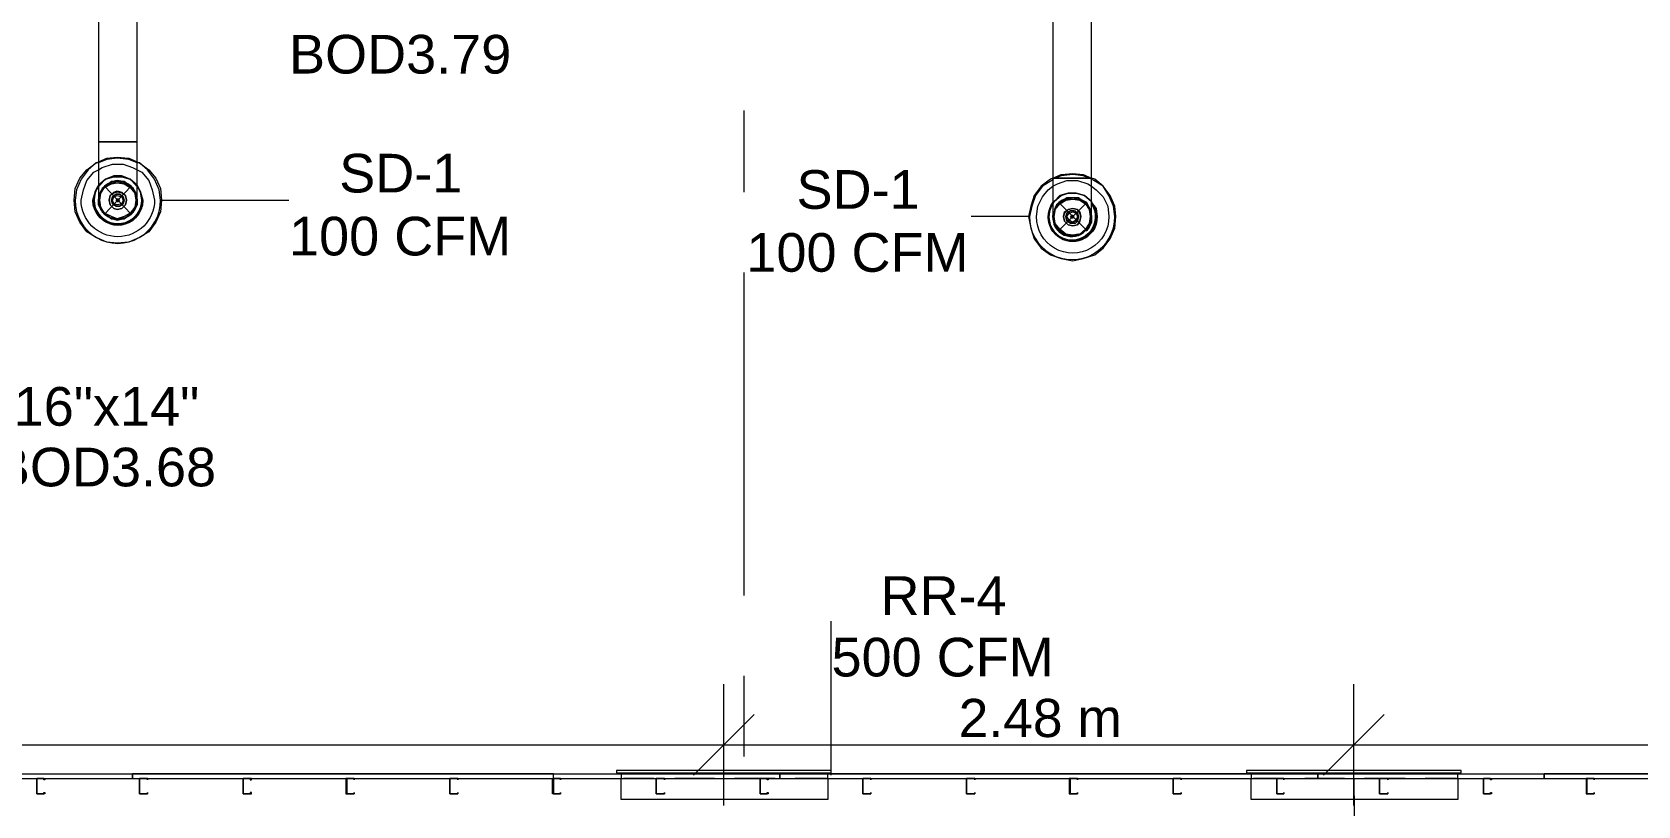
# Model space of a CAD drawing. Header units: metres. Extents: x -2 to 207, y -8 to 52.
# Drawn here: x 28.02 to 34.32, y 34.3 to 37.34 of the extents above; entities that cross this region are included whole.
import ezdxf

# ---------------------------------------------------------------- set-up
doc = ezdxf.new("R2010")
doc.units = ezdxf.units.M
doc.layers.add('HVAC - Ductos', color=5, linetype='Continuous', lineweight=0)
doc.layers.add('PDF_Text', color=7, linetype='Continuous', lineweight=0)
doc.layers.add('PDF_Geometry', color=7, linetype='Continuous', lineweight=0, true_color=0xaaaaaa)
doc.styles.add('PDF Helvetica', font='')
doc.styles.get('PDF Helvetica').set_extended_font_data('Helvetica')

msp = doc.modelspace()

# ---------------------------------------------------------------- linework, layer by layer
at = {"layer": 'HVAC - Ductos', "lineweight": 0}
for points in [[(28.2776, 38.2086), (28.2776, 36.912), (28.2868, 36.912), (28.3005, 36.912), (28.3142, 36.912), (28.3326, 36.912), (28.3509, 36.912), (28.3738, 36.912), (28.3921, 36.912), (28.4059, 36.912), (28.4196, 36.912), (28.4288, 36.912), (28.4288, 38.2086)], [(32.0254, 38.1857), (32.0254, 36.7699), (32.0163, 36.7654), (31.9796, 36.7379), (31.9521, 36.7013), (31.9383, 36.66), (31.9292, 36.6188), (31.9383, 36.573), (31.9521, 36.5317), (31.9796, 36.495), (32.0163, 36.4676), (32.0575, 36.4538), (32.1033, 36.4446), (32.1446, 36.4538), (32.1904, 36.4676), (32.2224, 36.495), (32.2499, 36.5317), (32.2682, 36.573), (32.2728, 36.6188), (32.2682, 36.66), (32.2499, 36.7013), (32.2224, 36.7379), (32.1904, 36.7654), (32.1766, 36.7699), (32.1766, 38.1857)], [(28.4288, 36.6829), (28.4288, 36.6875), (28.4288, 36.7059), (28.4288, 36.7379), (28.4288, 36.7791), (28.4288, 36.8249), (28.4288, 36.8753), (28.4288, 36.912), (28.4196, 36.912), (28.4059, 36.912), (28.3921, 36.912), (28.3738, 36.912), (28.3509, 36.912), (28.3326, 36.912), (28.3142, 36.912), (28.3005, 36.912), (28.2868, 36.912), (28.2776, 36.912), (28.2776, 36.857), (28.2776, 36.8066), (28.2776, 36.7608), (28.2776, 36.7241), (28.2776, 36.7013), (28.2776, 36.6875), (28.2776, 36.6829), (28.2776, 36.6875), (28.2776, 36.6829), (28.2776, 36.6646), (28.2868, 36.6463), (28.3005, 36.6279), (28.3142, 36.6188), (28.3326, 36.6096), (28.3509, 36.605), (28.3738, 36.6096), (28.3921, 36.6188), (28.4059, 36.6279), (28.4196, 36.6463), (28.4288, 36.6646), (28.4288, 36.6829), (28.4288, 36.6875), (28.4288, 36.6829), (28.4288, 36.6646), (28.4196, 36.6463), (28.4059, 36.6279), (28.3921, 36.6188), (28.3738, 36.6096), (28.3509, 36.605), (28.3326, 36.6096), (28.3142, 36.6188), (28.3005, 36.6279), (28.2868, 36.6463), (28.2776, 36.6646), (28.2776, 36.6829)], [(28.4288, 36.8341), (28.4379, 36.8295), (28.4746, 36.8021), (28.5021, 36.7699), (28.5204, 36.7287), (28.525, 36.6829), (28.5204, 36.6371), (28.5021, 36.5959), (28.4746, 36.5592), (28.4379, 36.5363), (28.3967, 36.518), (28.3509, 36.5134), (28.3097, 36.518), (28.2684, 36.5363), (28.2318, 36.5592), (28.2043, 36.5959), (28.186, 36.6371), (28.1814, 36.6829), (28.186, 36.7287), (28.2043, 36.7699), (28.2318, 36.8021), (28.2684, 36.8295), (28.2776, 36.8341)], [(28.2776, 36.8341), (28.3097, 36.8479), (28.3509, 36.8524), (28.3967, 36.8479), (28.4288, 36.8341)], [(28.4288, 36.8295), (28.3967, 36.8433), (28.3509, 36.8479), (28.3097, 36.8433), (28.2776, 36.8295)], [(28.2776, 36.8021), (28.2914, 36.8112), (28.3326, 36.8249), (28.3738, 36.8249), (28.4105, 36.8112), (28.4288, 36.8021)], [(32.0254, 36.7699), (32.0575, 36.7837), (32.1033, 36.7883), (32.1446, 36.7837), (32.1766, 36.7699)], [(32.1766, 36.7654), (32.1446, 36.7791), (32.1033, 36.7837), (32.0575, 36.7791), (32.0254, 36.7654)], [(32.0254, 36.7699), (32.03, 36.7699), (32.0346, 36.7699), (32.0483, 36.7699), (32.0621, 36.7699), (32.085, 36.7699), (32.1033, 36.7699), (32.1216, 36.7699), (32.14, 36.7699), (32.1583, 36.7699), (32.1674, 36.7699), (32.1766, 36.7699)], [(28.4288, 36.6875), (28.4288, 36.7013), (28.4196, 36.7195), (28.4059, 36.7379), (28.3921, 36.7471), (28.3738, 36.7562), (28.3509, 36.7608), (28.3326, 36.7562), (28.3142, 36.7471), (28.3005, 36.7379), (28.2868, 36.7195), (28.2776, 36.7013), (28.2776, 36.6875)], [(28.4288, 36.6829), (28.4242, 36.6646), (28.4151, 36.6463), (28.4059, 36.6325), (28.3921, 36.6188), (28.3738, 36.6096), (28.3509, 36.6096), (28.3326, 36.6096), (28.3142, 36.6188), (28.3005, 36.6325), (28.2914, 36.6463), (28.2822, 36.6646), (28.2776, 36.6829), (28.2822, 36.7013), (28.2914, 36.7195), (28.3005, 36.7333), (28.3142, 36.7471), (28.3326, 36.7517), (28.3509, 36.7562), (28.3784, 36.7517), (28.383, 36.7517)], [(28.2822, 36.6554), (28.2776, 36.6829), (28.2822, 36.7059)], [(28.2822, 36.7104), (28.2868, 36.715), (28.3005, 36.7333), (28.3234, 36.7471)], [(28.3234, 36.7517), (28.328, 36.7517), (28.3509, 36.7562), (28.3738, 36.7517), (28.3921, 36.7471), (28.4059, 36.7333), (28.4151, 36.7195), (28.4242, 36.7013), (28.4288, 36.6829), (28.4196, 36.6554)], [(28.383, 36.7471), (28.4059, 36.7333), (28.4196, 36.715), (28.4242, 36.7104)], [(28.4196, 36.7059), (28.4242, 36.6829)], [(32.0254, 36.7379), (32.0437, 36.7471), (32.0804, 36.7608), (32.1216, 36.7608), (32.1629, 36.7471), (32.1766, 36.7379)], [(28.2868, 36.6508), (28.2822, 36.6554)], [(28.3234, 36.6142), (28.3005, 36.6325), (28.2868, 36.6508)], [(28.4196, 36.6508), (28.4059, 36.6325), (28.383, 36.6142)], [(28.4242, 36.6554), (28.4196, 36.6508)], [(28.525, 36.6829), (29.0244, 36.6829)], [(32.1766, 36.6233), (32.1766, 36.6371), (32.1674, 36.6554), (32.1583, 36.6737), (32.14, 36.6829), (32.1216, 36.6921), (32.1033, 36.6921), (32.085, 36.6921), (32.0621, 36.6829), (32.0483, 36.6737), (32.0346, 36.6554), (32.03, 36.6371), (32.0254, 36.6233)], [(32.1537, 36.5638), (32.14, 36.5546), (32.1216, 36.5455), (32.1033, 36.5455), (32.085, 36.5455), (32.0667, 36.5546), (32.0483, 36.5638), (32.0392, 36.5821), (32.03, 36.6004), (32.03, 36.6188), (32.03, 36.6371), (32.0392, 36.6554), (32.0483, 36.6692), (32.0667, 36.6829), (32.085, 36.6875), (32.1033, 36.6921), (32.1216, 36.6875), (32.14, 36.6829), (32.1537, 36.6692), (32.1674, 36.6554), (32.172, 36.6371), (32.1766, 36.6188), (32.172, 36.6004), (32.1674, 36.5821), (32.1537, 36.5638), (32.1583, 36.5638)], [(32.1354, 36.6829), (32.1537, 36.6692), (32.1674, 36.6463), (32.172, 36.6188), (32.1674, 36.5913), (32.1537, 36.5684), (32.1308, 36.55), (32.1033, 36.5455), (32.0758, 36.55), (32.0529, 36.5684), (32.0346, 36.5913), (32.03, 36.6188), (32.0346, 36.6463), (32.0529, 36.6692), (32.0758, 36.6829), (32.1033, 36.6875), (32.1308, 36.6829), (32.1537, 36.6692), (32.1674, 36.6463)], [(32.03, 36.6463), (32.0346, 36.6508)], [(32.0346, 36.5913), (32.03, 36.6188), (32.0346, 36.6417)], [(32.0346, 36.6463), (32.0483, 36.6692), (32.0712, 36.6829)], [(32.0712, 36.6875), (32.0758, 36.6875), (32.1033, 36.6921), (32.1262, 36.6875), (32.1308, 36.6875), (32.1354, 36.6875)], [(32.172, 36.6508), (32.172, 36.6463)], [(32.172, 36.6417), (32.1766, 36.6188), (32.172, 36.5913)], [(28.328, 36.6096), (28.3234, 36.6142)], [(28.3784, 36.6142), (28.3509, 36.6096), (28.328, 36.6142)], [(28.383, 36.6142), (28.3784, 36.6096)], [(31.9292, 36.6188), (31.7047, 36.6188)], [(32.0346, 36.5867), (32.03, 36.5867), (32.03, 36.5913)], [(32.0712, 36.55), (32.0483, 36.5638), (32.0346, 36.5867)], [(32.1674, 36.5867), (32.1537, 36.5638), (32.1354, 36.55)], [(32.172, 36.5913), (32.172, 36.5867)], [(32.0758, 36.5455), (32.0712, 36.5455), (32.0712, 36.55)], [(32.1262, 36.55), (32.1033, 36.5455), (32.0758, 36.55)], [(32.1354, 36.55), (32.1308, 36.5455), (32.1262, 36.5455)], [(31.1549, 34.4241), (31.1549, 35.0289)], [(30.7334, 34.305), (30.7334, 34.5433), (30.7334, 34.7815)], [(33.2075, 34.305), (33.2075, 34.5433), (33.2075, 34.7815)], [(30.8525, 34.6624), (30.7334, 34.5433), (30.6143, 34.4241)], [(33.3266, 34.6624), (33.2075, 34.5433), (33.0884, 34.4241)], [(7.582, 34.5433), (12.4616, 34.5433), (15.6321, 34.5433), (18.6652, 34.5433), (21.625, 34.5433), (30.7334, 34.5433), (33.2075, 34.5433), (36.1764, 34.5433), (39.2049, 34.5433), (41.6104, 34.5433), (49.2113, 34.5433), (51.5801, 34.5433), (54.5399, 34.5433), (58.1961, 34.5433)], [(30.3165, 34.4333), (30.3302, 34.4333), (30.3302, 34.4104), (31.1412, 34.4104), (31.1412, 34.3279), (30.3302, 34.3279), (30.3302, 34.4104), (31.1412, 34.4104), (31.1412, 34.4333), (31.1549, 34.4333), (31.1549, 34.4425), (30.3119, 34.4425), (30.3119, 34.4333), (31.1549, 34.4333)], [(31.132, 34.4425), (30.3394, 34.4425)], [(32.7906, 34.4333), (32.8043, 34.4333), (32.8043, 34.4104), (33.6153, 34.4104), (33.6153, 34.3279), (32.8043, 34.3279), (32.8043, 34.4104), (33.6153, 34.4104), (33.6153, 34.4333), (33.629, 34.4333), (33.629, 34.4425), (32.786, 34.4425), (32.786, 34.4333), (33.629, 34.4333)], [(33.6061, 34.4425), (32.8135, 34.4425)], [(33.2075, 34.4104), (33.2121, 33.8697)]]:
    msp.add_lwpolyline(points, dxfattribs=at)
for points in [[(28.2776, 36.8295), (28.2684, 36.8295), (28.2364, 36.8021), (28.2089, 36.7654), (28.1906, 36.7241), (28.186, 36.6829, 1.014025), (28.5204, 36.6829), (28.5159, 36.7241), (28.4975, 36.7654), (28.47, 36.8021), (28.4379, 36.8295), (28.4288, 36.8295)], [(28.4288, 36.8021), (28.4471, 36.7929), (28.4746, 36.7608), (28.4883, 36.7241), (28.4975, 36.6829, -0.994121), (28.2089, 36.6829), (28.218, 36.7241), (28.2318, 36.7608), (28.2592, 36.7929), (28.2776, 36.8021)], [(32.1766, 36.6188), (32.1766, 36.6233), (32.1766, 36.6417), (32.1766, 36.6737), (32.1766, 36.7104), (32.1766, 36.7517), (32.1766, 36.7699), (32.1674, 36.7699), (32.1583, 36.7699), (32.14, 36.7699), (32.1216, 36.7699), (32.1033, 36.7699), (32.085, 36.7699), (32.0621, 36.7699), (32.0483, 36.7699), (32.0346, 36.7699), (32.03, 36.7699), (32.0254, 36.7699), (32.0254, 36.7287), (32.0254, 36.6875), (32.0254, 36.6554), (32.0254, 36.6325), (32.0254, 36.6188), (32.0254, 36.6233), (32.0254, 36.6188, 0.706531), (32.1537, 36.5638, -0.64667), (32.0254, 36.6188)], [(32.0254, 36.7654), (32.0208, 36.7608), (31.9842, 36.7379), (31.9567, 36.7013), (31.9429, 36.66), (31.9338, 36.6188, 1.013813), (32.2682, 36.6188), (32.2637, 36.66), (32.2454, 36.7013), (32.2224, 36.7379), (32.1858, 36.7608), (32.1766, 36.7654)], [(32.1766, 36.7379), (32.195, 36.7241), (32.2224, 36.6967), (32.2408, 36.66), (32.2454, 36.6188, -1.012851), (31.9613, 36.6188), (31.9659, 36.66), (31.9842, 36.6967), (32.0071, 36.7241), (32.0254, 36.7379)]]:
    msp.add_lwpolyline(points, format="xyb", dxfattribs=at)
for points in [[(28.3051, 36.7654), (28.3372, 36.7791), (28.3692, 36.7791), (28.4013, 36.7654), (28.4288, 36.7425), (28.4013, 36.7654), (28.3692, 36.7791), (28.3372, 36.7791), (28.3051, 36.7654), (28.2776, 36.7425)], [(28.4242, 36.7425), (28.4013, 36.7654), (28.3692, 36.7745), (28.3372, 36.7745), (28.3051, 36.7654), (28.2822, 36.7425), (28.2776, 36.7379), (28.2822, 36.7425), (28.3051, 36.7654), (28.3372, 36.7745), (28.3692, 36.7745), (28.4013, 36.7654), (28.4242, 36.7425), (28.4288, 36.7379)], [(28.2868, 36.7104), (28.3005, 36.7333), (28.328, 36.7471), (28.3509, 36.7517), (28.3784, 36.7471), (28.4013, 36.7333), (28.4196, 36.7104), (28.4242, 36.6829), (28.4196, 36.6554), (28.4013, 36.6325), (28.3784, 36.6188), (28.3509, 36.6096), (28.328, 36.6188), (28.3005, 36.6325), (28.2868, 36.6554), (28.2822, 36.6829)], [(28.3234, 36.7013), (28.3188, 36.6829), (28.3234, 36.7013), (28.3372, 36.715), (28.3509, 36.7195), (28.3692, 36.715), (28.383, 36.7013), (28.3876, 36.6829), (28.383, 36.7013), (28.3692, 36.7104), (28.3509, 36.715), (28.3372, 36.7104)], [(28.3326, 36.6967), (28.328, 36.6829), (28.3326, 36.6967), (28.3463, 36.7059), (28.36, 36.7059), (28.3738, 36.6967), (28.3784, 36.6829), (28.3738, 36.6967), (28.36, 36.7059), (28.3463, 36.7059)], [(28.4517, 36.6829), (28.4425, 36.715), (28.4288, 36.7425), (28.4425, 36.715)], [(32.0254, 36.6692), (32.03, 36.6783), (32.0575, 36.7013), (32.085, 36.7104), (32.117, 36.7104), (32.1492, 36.7013), (32.1766, 36.6783), (32.1492, 36.7013), (32.117, 36.7104), (32.085, 36.7104), (32.0529, 36.7013), (32.03, 36.6783), (32.0254, 36.6737), (32.03, 36.6783)], [(32.1766, 36.6783), (32.1492, 36.7013), (32.117, 36.7104), (32.085, 36.7104), (32.0575, 36.7013), (32.03, 36.6783), (32.0529, 36.7013), (32.085, 36.7104), (32.117, 36.7104), (32.1492, 36.7013), (32.1766, 36.6783), (32.1766, 36.6737), (32.1766, 36.6783), (32.1766, 36.6692)], [(28.383, 36.6646), (28.3876, 36.6829), (28.383, 36.6646), (28.3692, 36.6508), (28.3509, 36.6463), (28.3372, 36.6508), (28.3234, 36.6646), (28.3188, 36.6829), (28.3234, 36.6646), (28.3372, 36.6508), (28.3509, 36.6463), (28.3692, 36.6508)], [(28.3738, 36.6692), (28.3784, 36.6829), (28.3738, 36.6692), (28.36, 36.66), (28.3463, 36.66), (28.3326, 36.6692), (28.328, 36.6829), (28.3326, 36.6692), (28.3463, 36.66), (28.36, 36.66)], [(28.3372, 36.6967), (28.3509, 36.7013), (28.3692, 36.6967), (28.3738, 36.6829), (28.3692, 36.6692), (28.3509, 36.6646), (28.3372, 36.6692), (28.3326, 36.6829)], [(28.3509, 36.6875), (28.3463, 36.6829), (28.3509, 36.6875), (28.3554, 36.6875), (28.36, 36.6829), (28.3554, 36.6875)], [(28.3554, 36.6783), (28.36, 36.6829), (28.3554, 36.6783), (28.3509, 36.6783), (28.3463, 36.6829), (28.3509, 36.6783)], [(32.0712, 36.6325), (32.0667, 36.6188), (32.0712, 36.6371), (32.085, 36.6463), (32.1033, 36.6508), (32.1216, 36.6463), (32.1308, 36.6371), (32.1354, 36.6188), (32.1308, 36.6325), (32.1216, 36.6463), (32.1033, 36.6508), (32.085, 36.6463)], [(32.0804, 36.6325), (32.0758, 36.6188), (32.0804, 36.6325), (32.0941, 36.6417), (32.1125, 36.6417), (32.1216, 36.6325), (32.1262, 36.6188), (32.1216, 36.6325), (32.1079, 36.6417), (32.0941, 36.6417)], [(32.1995, 36.6188), (32.195, 36.6508), (32.1766, 36.6737), (32.195, 36.6508)], [(32.1308, 36.6004), (32.1354, 36.6188), (32.1308, 36.6004), (32.1216, 36.5867), (32.1033, 36.5821), (32.085, 36.5867), (32.0712, 36.6004), (32.0667, 36.6188), (32.0712, 36.6004), (32.085, 36.5867), (32.1033, 36.5821), (32.1216, 36.5867)], [(32.1216, 36.605), (32.1262, 36.6188), (32.1216, 36.6004), (32.1125, 36.5913), (32.0941, 36.5913), (32.0804, 36.6004), (32.0758, 36.6188), (32.0804, 36.605), (32.0941, 36.5959), (32.1079, 36.5959)], [(32.0896, 36.6325), (32.1033, 36.6371), (32.117, 36.6325), (32.1216, 36.6188), (32.117, 36.605), (32.1033, 36.5959), (32.0896, 36.605), (32.0804, 36.6188)], [(32.0987, 36.6142), (32.1033, 36.6142), (32.1079, 36.6188), (32.1033, 36.6142), (32.0987, 36.6142), (32.0941, 36.6188), (32.0987, 36.6233), (32.1033, 36.6233), (32.1079, 36.6188), (32.1033, 36.6233), (32.0987, 36.6233), (32.0987, 36.6188)], [(32.1583, 36.5638), (32.1674, 36.5775), (32.1766, 36.5959), (32.1766, 36.6188), (32.1766, 36.6233), (32.1766, 36.6188), (32.1766, 36.5959), (32.1674, 36.5775)], [(30.4585, 34.4104), (30.3394, 34.4104)], [(30.6967, 34.4104), (30.541, 34.4104)], [(30.935, 34.4104), (30.7747, 34.4104)], [(31.1366, 34.4104), (31.0129, 34.4104)], [(32.9326, 34.4104), (32.8135, 34.4104)], [(33.1708, 34.4104), (33.0151, 34.4104)], [(33.4091, 34.4104), (33.2488, 34.4104)], [(33.6107, 34.4104), (33.487, 34.4104)]]:
    msp.add_lwpolyline(points, close=True, dxfattribs=at)
for points in [[(28.2547, 36.6829), (28.2638, 36.715), (28.2776, 36.7425, 1.404435), (28.4517, 36.6829, -0.98969)], [(28.4471, 36.6829), (28.4425, 36.715), (28.4288, 36.7379, -1.368444), (28.2592, 36.6829), (28.2638, 36.715), (28.2776, 36.7379, 1.368423)], [(32.0071, 36.6188, 1.010283), (32.1995, 36.6188, -1.38997), (32.0254, 36.6737), (32.0117, 36.6508), (32.0071, 36.6188), (32.0163, 36.6508), (32.0254, 36.6692, 1.35244), (32.195, 36.6188), (32.1904, 36.6508), (32.1766, 36.6692, -1.352461)]]:
    msp.add_lwpolyline(points, format="xyb", close=True, dxfattribs=at)
at = {"layer": 'PDF_Geometry', "lineweight": 0}
for points in [[(30.8113, 37.0357), (30.8113, 36.715)], [(30.8113, 36.3988), (30.8113, 35.1297)], [(30.8113, 34.8136), (30.8113, 34.4975)], [(27.013, 34.4287), (27.4987, 34.4287), (27.572, 34.4287), (27.572, 34.4104), (28.4105, 34.4104), (28.4105, 34.4287), (30.0645, 34.4287), (30.9533, 34.4287), (33.0655, 34.4287), (33.0655, 34.4104), (33.9543, 34.4104), (33.9543, 34.4287)], [(27.572, 34.4287), (28.4105, 34.4287)], [(28.0668, 34.4104), (28.0668, 34.4058), (28.0623, 34.4058), (28.0623, 34.4104), (28.0348, 34.4104)], [(29.6887, 34.4104), (30.0645, 34.4104), (30.0645, 34.4287), (28.4105, 34.4287), (28.4105, 34.4104), (28.4425, 34.4104)], [(28.47, 34.4104), (28.8457, 34.4104)], [(28.8778, 34.4104), (29.2535, 34.4104)], [(29.281, 34.4104), (29.6567, 34.4104)], [(30.0919, 34.4104), (30.0919, 34.4058), (30.0919, 34.4104), (30.0645, 34.4104), (30.0645, 34.4287)], [(30.0645, 34.4104), (30.9533, 34.4104), (30.9533, 34.4287)], [(30.4997, 34.4104), (30.4997, 34.4058), (30.4997, 34.4104), (30.4722, 34.4104), (30.4676, 34.4104)], [(30.9075, 34.4104), (30.9075, 34.4058), (30.9029, 34.4058), (30.9029, 34.4104), (30.8754, 34.4104)], [(32.9326, 34.4104), (33.0655, 34.4104), (33.0655, 34.4287), (30.9533, 34.4287), (30.9533, 34.4104), (31.2832, 34.4104)], [(31.3107, 34.4104), (31.6864, 34.4104)], [(31.7184, 34.4104), (32.0941, 34.4104)], [(32.1216, 34.4104), (32.4973, 34.4104)], [(32.5294, 34.4104), (32.9051, 34.4104)], [(33.0655, 34.4287), (33.9543, 34.4287), (36.0619, 34.4287), (36.0619, 34.4104), (36.9507, 34.4104), (36.9507, 34.4287)], [(33.3404, 34.4104), (33.3404, 34.4058), (33.3404, 34.4104), (33.3129, 34.4104), (33.3083, 34.4104)], [(33.7481, 34.4104), (33.7481, 34.4058), (33.7435, 34.4058), (33.7435, 34.4104), (33.7161, 34.4104)], [(35.7732, 34.4104), (36.0619, 34.4104), (36.0619, 34.4287), (33.9543, 34.4287), (33.9543, 34.4104), (34.1238, 34.4104)], [(34.1513, 34.4104), (34.527, 34.4104)]]:
    msp.add_lwpolyline(points, dxfattribs=at)
at = {"layer": 'PDF_Geometry', "color": 8, "lineweight": 0, "true_color": 0x808080}
for points in [[(28.4151, 36.7287), (28.3784, 36.7562), (28.328, 36.7562), (28.2914, 36.7287), (28.2776, 36.6829), (28.2914, 36.6371), (28.328, 36.6096), (28.3784, 36.6096), (28.4151, 36.6371), (28.4288, 36.6829)], [(32.1629, 36.6646), (32.1262, 36.6921), (32.0804, 36.6921), (32.0392, 36.6646), (32.0254, 36.6188), (32.0392, 36.573), (32.0804, 36.5455), (32.1262, 36.5455), (32.1629, 36.573), (32.1766, 36.6188)]]:
    msp.add_lwpolyline(points, close=True, dxfattribs=at)
for points in [[(28.3005, 36.7379), (28.4059, 36.6279)], [(28.4059, 36.7379), (28.3005, 36.6279)], [(32.0483, 36.6737), (32.1583, 36.5638)], [(32.1583, 36.6737), (32.0483, 36.5638)]]:
    msp.add_lwpolyline(points, dxfattribs=at)
at = {"layer": 'PDF_Geometry', "lineweight": 0}
for points in [[(28.0348, 34.3508), (28.0623, 34.3508), (28.0623, 34.3554), (28.0668, 34.3554), (28.0668, 34.3508), (28.0348, 34.3508), (28.0348, 34.4104)], [(28.47, 34.4104), (28.4425, 34.4104), (28.4379, 34.4104), (28.4379, 34.3508), (28.4425, 34.3508), (28.47, 34.3508), (28.47, 34.3554), (28.47, 34.3508), (28.4425, 34.3508), (28.4379, 34.3508), (28.4379, 34.4104), (28.4425, 34.4104), (28.47, 34.4104), (28.47, 34.4058)], [(28.8778, 34.4104), (28.8457, 34.4104), (28.8457, 34.3508), (28.8778, 34.3508), (28.8778, 34.3554), (28.8732, 34.3554), (28.8732, 34.3508), (28.8457, 34.3508), (28.8457, 34.4104), (28.8732, 34.4104), (28.8732, 34.4058), (28.8778, 34.4058)], [(29.281, 34.4104), (29.2535, 34.4104), (29.2489, 34.4104), (29.2489, 34.3508), (29.2535, 34.3508), (29.281, 34.3508), (29.281, 34.3554), (29.281, 34.3508), (29.2535, 34.3508), (29.2535, 34.4104), (29.281, 34.4104), (29.281, 34.4058)], [(29.6887, 34.4104), (29.6567, 34.4104), (29.6567, 34.3508), (29.6887, 34.3508), (29.6887, 34.3554), (29.6887, 34.3508), (29.6567, 34.3508), (29.6567, 34.4104), (29.6887, 34.4104), (29.6887, 34.4058)], [(30.0645, 34.3508), (30.0919, 34.3508), (30.0919, 34.3554), (30.0919, 34.3508), (30.0645, 34.3508), (30.0599, 34.3508), (30.0599, 34.4104), (30.0645, 34.4104)], [(30.4676, 34.3508), (30.4722, 34.3508), (30.4997, 34.3508), (30.4997, 34.3554), (30.4997, 34.3508), (30.4722, 34.3508), (30.4676, 34.3508), (30.4676, 34.4104)], [(30.8754, 34.3508), (30.9029, 34.3508), (30.9029, 34.3554), (30.9075, 34.3554), (30.9075, 34.3508), (30.8754, 34.3508), (30.8754, 34.4104)], [(31.3107, 34.4104), (31.2832, 34.4104), (31.2786, 34.4104), (31.2786, 34.3508), (31.2832, 34.3508), (31.3107, 34.3508), (31.3107, 34.3554), (31.3107, 34.3508), (31.2832, 34.3508), (31.2786, 34.3508), (31.2786, 34.4104), (31.2832, 34.4104), (31.3107, 34.4104), (31.3107, 34.4058)], [(31.7184, 34.4104), (31.6864, 34.4104), (31.6864, 34.3508), (31.7184, 34.3508), (31.7184, 34.3554), (31.7184, 34.3508), (31.6864, 34.3508), (31.6864, 34.4104), (31.7184, 34.4104), (31.7184, 34.4058)], [(32.1216, 34.4104), (32.0941, 34.4104), (32.0896, 34.4104), (32.0896, 34.3508), (32.0941, 34.3508), (32.1216, 34.3508), (32.1216, 34.3554), (32.1216, 34.3508), (32.0941, 34.3508), (32.0941, 34.4104), (32.1216, 34.4104), (32.1216, 34.4058)], [(32.5294, 34.4104), (32.4973, 34.4104), (32.4973, 34.3508), (32.5294, 34.3508), (32.5294, 34.3554), (32.5294, 34.3508), (32.4973, 34.3508), (32.4973, 34.4104), (32.5294, 34.4104), (32.5294, 34.4058)], [(32.9326, 34.4104), (32.9051, 34.4104), (32.9051, 34.3508), (32.9326, 34.3508), (32.9326, 34.3554), (32.9326, 34.3508), (32.9051, 34.3508), (32.9051, 34.4104), (32.9326, 34.4104), (32.9326, 34.4058)], [(33.3083, 34.3508), (33.3129, 34.3508), (33.3404, 34.3508), (33.3404, 34.3554), (33.3404, 34.3508), (33.3129, 34.3508), (33.3083, 34.3508), (33.3083, 34.4104)], [(33.7161, 34.3508), (33.7435, 34.3508), (33.7435, 34.3554), (33.7481, 34.3554), (33.7481, 34.3508), (33.7161, 34.3508), (33.7161, 34.4104)], [(34.1513, 34.4104), (34.1238, 34.4104), (34.1193, 34.4104), (34.1193, 34.3508), (34.1238, 34.3508), (34.1513, 34.3508), (34.1513, 34.3554), (34.1513, 34.3508), (34.1238, 34.3508), (34.1238, 34.4104), (34.1513, 34.4104), (34.1513, 34.4058)]]:
    msp.add_lwpolyline(points, close=True, dxfattribs=at)

# ---------------------------------------------------------------- texts
at = {"layer": 'PDF_Text', "lineweight": 0, "attachment_point": 4, "style": 'PDF Helvetica'}
for s, insert, char_height in [('BOD3.79', (29.0255, 37.2553), 0.1519), ('SD-1', (29.2225, 36.788), 0.1519), ('SD-1', (31.0186, 36.7239), 0.1519), ('100 CFM', (29.0255, 36.5406), 0.1519), ('100 CFM', (30.8216, 36.4765), 0.1519), ('16"x14"', (27.9442, 35.8717), 0.1519), ('BOD3.68', (27.8663, 35.6334), 0.1519), ('RR-4', (31.3485, 35.1294), 0.1519), ('500 CFM', (31.1561, 34.8866), 0.1519), ('2.48 m', (31.6555, 34.6476), 0.15002)]:
    msp.add_mtext(s, dxfattribs=dict(at, insert=insert, char_height=char_height))

doc.saveas('drawing.dxf')
